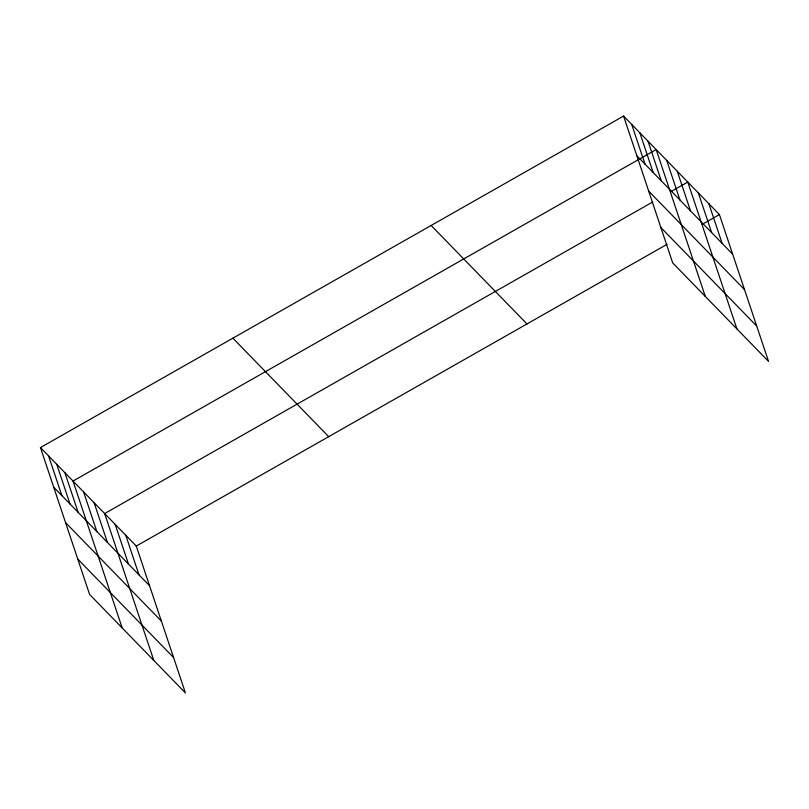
<?xml version="1.0" encoding="UTF-8"?>
<svg xmlns="http://www.w3.org/2000/svg" width="809" height="809" viewBox="0 0 809 809"><rect width="100%" height="100%" fill="white"/><g stroke="black" fill="none" stroke-linecap="round" stroke-linejoin="round"><path stroke-width="1.21" d="M40.45 447.569L136.276 546.055L185.423 692.929L89.597 594.443L40.45 447.569L623.577 116.071L719.403 214.557L768.55 361.431L672.724 262.945L623.577 116.071M652.509 202.108L104.654 513.553L153.801 660.427M670.681 191.784L687.781 182.055L736.928 328.929M136.276 546.055L667.02 244.338M702.303 224.285L719.403 214.557M636.855 155.732L732.681 254.218M648.687 191.116L744.513 289.602M660.882 227.562L756.708 326.047M431.146 225.468L526.972 323.954M232.881 338.172L328.707 436.658M53.718 487.24L149.554 585.726M65.559 522.614L161.385 621.1M77.755 559.07L173.581 657.555M708.866 203.726L722.134 243.388M698.329 192.886L711.596 232.557M677.244 171.225L690.512 210.886M666.697 160.384L679.975 200.056M705.306 296.428L656.16 149.554L73.032 481.052L122.179 627.926M648.019 141.181L661.287 180.852M639.868 132.818L653.146 172.479M631.728 124.444L644.995 164.106M125.739 535.224L139.006 574.886M115.191 524.394L128.469 564.055M94.117 502.723L107.385 542.384M83.57 491.892L96.847 531.553M64.882 472.689L78.16 512.35M56.741 464.315L70.009 503.977M48.591 455.942L61.868 495.604"/></g></svg>
